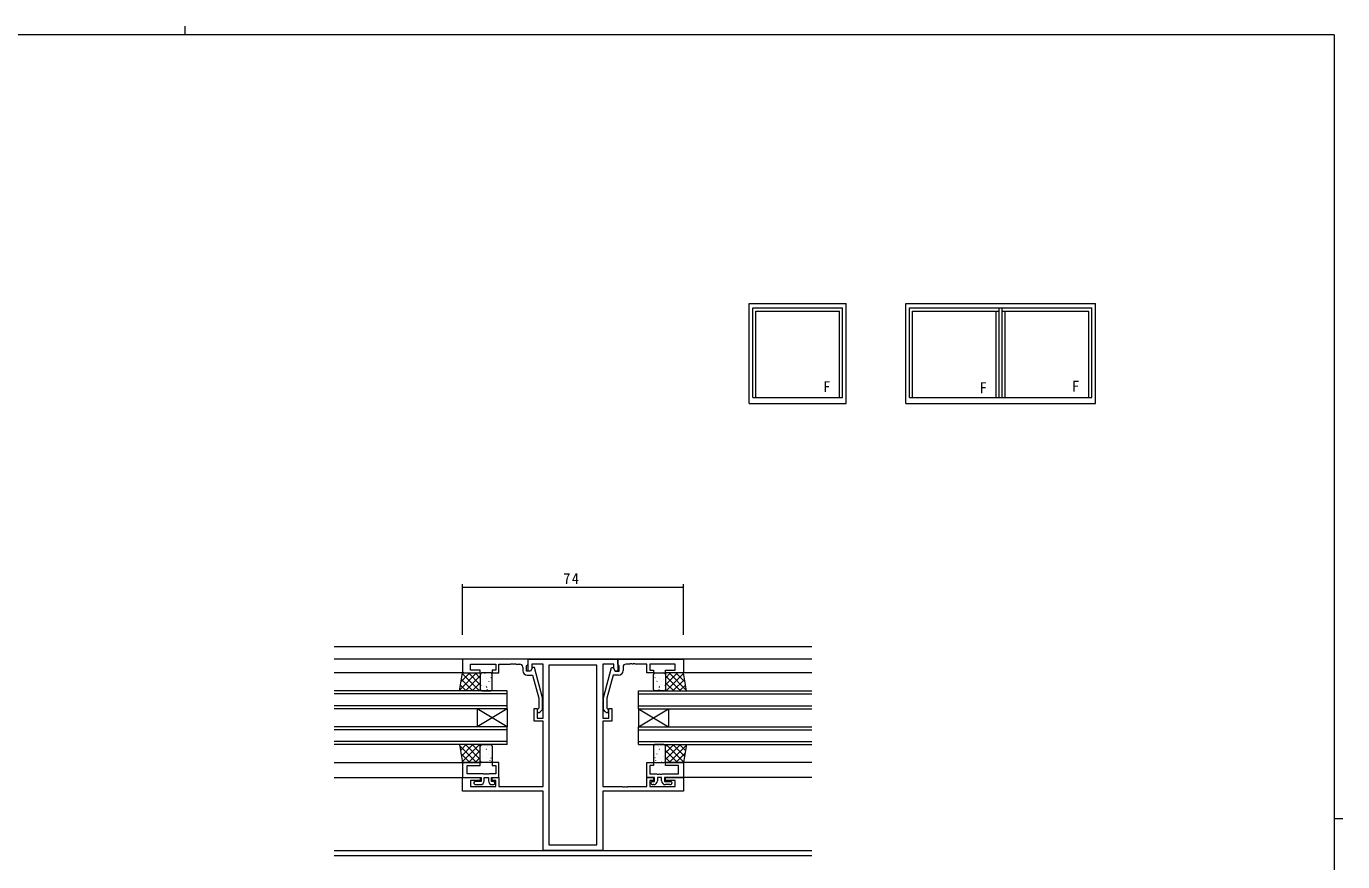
# Model space of a CAD drawing. Units: millimetres on the paper. Extents: x -420 to 373, y -297 to 267.
# Drawn here: x -85.7 to 355.1, y -12.6 to 267.2 of the extents above; entities that cross this region are included whole.
import ezdxf
from ezdxf.enums import TextEntityAlignment as Align

# ---------------------------------------------------------------- set-up
doc = ezdxf.new("R2010")
doc.units = ezdxf.units.MM
for name, color, linetype, lineweight in [('0-1_YKK_ZWAK', 7, 'Continuous', 9), ('0-3_YKK_11', 7, 'Continuous', 9), ('0-4_YKK_12', 2, 'Continuous', 9), ('0-5_YKK_13', 4, 'Continuous', 9), ('0-6_YKK_D', 6, 'Continuous', 9), ('0-7_YKK_A1', 4, 'Continuous', 9)]:
    doc.layers.add(name, color=color, linetype=linetype, lineweight=lineweight)
doc.styles.add('ＭＳ ゴシック', font='')
doc.styles.get('ＭＳ ゴシック').set_extended_font_data('MS Gothic')

msp = doc.modelspace()

# ---------------------------------------------------------------- linework, layer by layer
at = {"layer": '0-1_YKK_ZWAK'}
for p, q in [((-32.686, 267.2), (-32.686, 264.4)), ((352.3, 264.4), (-417.7, 264.4)), ((352.3, 264.4), (352.3, -260.6)), ((352.3, 1.9), (355.1, 1.9))]:
    msp.add_line(p, q, dxfattribs=at)
at = {"layer": '0-3_YKK_11'}
for p, q in [((60.3, 55.2), (60.3, 50.6)), ((82.3, 55.2), (60.3, 55.2)), ((63, 51.6), (63, 53.57)), ((63, 53.57), (71.5, 53.57)), ((71.5, 53.57), (71.5, 51.6)), ((72.5, 53.57), (76.342, 53.57)), ((72.5, 50.6), (72.5, 53.57)), ((76.342, 53.57), (76.525, 53.69)), ((76.525, 53.69), (77.075, 53.69)), ((77.075, 53.69), (77.258, 53.57)), ((77.258, 53.57), (77.342, 53.57)), ((77.342, 53.57), (77.525, 53.69)), ((77.525, 53.69), (78.075, 53.69)), ((78.075, 53.69), (78.258, 53.57)), ((78.258, 53.57), (79.5, 53.57)), ((81.8, 53), (82, 53.2)), ((81.8, 51.2), (81.8, 53)), ((82, 53.2), (82.3, 53.5)), ((82.3, 53.5), (82.3, 55.2)), ((82.3, 55.2), (112.3, 55.2)), ((82.3, 51.2), (82.3, 55.2)), ((87.3, 35.5), (87.3, 53.57)), ((105.37, 53.27), (89.23, 53.27)), ((89.23, 53.27), (89.23, -6.97)), ((89.23, 53.27), (89.23, -6.97)), ((105.37, -6.97), (105.37, 53.27)), ((111, 53.57), (107.3, 53.57)), ((107.3, 53.57), (107.3, 35.5)), ((111, 52.066), (111, 53.57)), ((112.3, 53.5), (112.3, 55.2)), ((112.3, 55.2), (112.3, 51.2)), ((112.3, 55.2), (134.3, 55.2)), ((112.6, 53.2), (112.3, 53.5)), ((112.8, 53), (112.6, 53.2)), ((112.8, 51.2), (112.8, 53)), ((116.342, 53.57), (115.1, 53.57)), ((116.525, 53.69), (116.342, 53.57)), ((117.075, 53.69), (116.525, 53.69)), ((117.258, 53.57), (117.075, 53.69)), ((117.342, 53.57), (117.258, 53.57)), ((117.525, 53.69), (117.342, 53.57)), ((118.075, 53.69), (117.525, 53.69)), ((118.258, 53.57), (118.075, 53.69)), ((122.1, 53.57), (118.258, 53.57)), ((122.1, 50.6), (122.1, 53.57)), ((131.6, 53.57), (123.1, 53.57)), ((131.6, 51.6), (131.6, 53.57)), ((134.3, 55.2), (134.3, 50.6)), ((60.3, 50.6), (66.3, 50.6)), ((66.3, 51.6), (63, 51.6)), ((66.3, 50.6), (66.3, 51.6)), ((71.5, 51.6), (70.3, 51.6)), ((70.3, 51.6), (70.3, 50.6)), ((70.3, 50.6), (72.5, 50.6)), ((80.5, 52.57), (80.5, 51.4)), ((83.1, 51.2), (81.8, 51.2)), ((82, 49.9), (83.82, 49.9)), ((83.1, 51.2), (82.3, 51.2)), ((83.793, 52.4), (83.1, 51.2)), ((83.6, 52.066), (83.1, 51.2)), ((84.393, 52.4), (83.793, 52.4)), ((83.82, 49.9), (85.9, 42.139)), ((87.1, 42.297), (84.393, 52.4)), ((107.5, 42.297), (110.207, 52.4)), ((110.78, 49.9), (108.7, 42.139)), ((110.207, 52.4), (110.807, 52.4)), ((112.6, 49.9), (110.78, 49.9)), ((110.807, 52.4), (111.5, 51.2)), ((111.5, 51.2), (111, 52.066)), ((111.5, 51.2), (112.8, 51.2)), ((112.3, 51.2), (111.5, 51.2)), ((114.1, 52.57), (114.1, 51.4)), ((124.3, 50.6), (122.1, 50.6)), ((124.3, 51.6), (124.3, 50.6)), ((128.3, 50.6), (128.3, 51.6)), ((128.3, 51.6), (131.6, 51.6)), ((134.3, 50.6), (128.3, 50.6)), ((85.9, 42.139), (85.9, 38.849)), ((87.1, 38.351), (87.1, 42.297)), ((107.5, 38.351), (107.5, 42.297)), ((108.7, 42.139), (108.7, 38.849)), ((84.3, 34.5), (84.3, 38.7)), ((85.3, 35.5), (87.3, 35.5)), ((85.9, 38.849), (85.476, 38.424)), ((86.324, 37.576), (87.1, 38.351)), ((107.3, 35.5), (109.3, 35.5)), ((108.276, 37.576), (107.5, 38.351)), ((108.7, 38.849), (109.124, 38.424)), ((109.3, 38.7), (110.3, 38.7)), ((109.3, 35.5), (109.3, 38.7)), ((110.3, 38.7), (110.3, 34.5)), ((87.3, 34.5), (84.3, 34.5)), ((87.3, 12.63), (87.3, 34.5)), ((110.3, 34.5), (107.3, 34.5)), ((107.3, 34.5), (107.3, 12.63)), ((66.3, 20.6), (60.3, 20.6)), ((60.3, 20.6), (60.3, 15.6)), ((61.93, 19.6), (66.3, 19.6)), ((61.93, 16.8), (61.93, 19.6)), ((66.3, 19.6), (66.3, 20.6)), ((70.3, 19.6), (71.5, 19.6)), ((71.5, 19.6), (71.5, 16.8)), ((72.5, 15.6), (72.5, 20.6)), ((122.1, 20.6), (124.3, 20.6)), ((122.1, 15.6), (122.1, 20.6)), ((123.1, 19.6), (123.1, 16.8)), ((128.3, 19.6), (128.3, 20.6)), ((128.3, 20.6), (134.3, 20.6)), ((132.67, 19.6), (128.3, 19.6)), ((132.67, 16.8), (132.67, 19.6)), ((134.3, 20.6), (134.3, 15.6)), ((60.3, 15.6), (66.6, 15.6)), ((60.3, 15.6), (66.3, 15.6)), ((60.3, 11), (60.3, 15.6)), ((67.342, 16.8), (61.93, 16.8)), ((63, 14.6), (63, 12.63)), ((66.3, 14.6), (63, 14.6)), ((64.4, 14.2), (64.1, 13.9)), ((66.6, 14.2), (64.4, 14.2)), ((66.3, 15.6), (66.3, 14.6)), ((66.6, 15.6), (66.6, 14.2)), ((67.525, 16.68), (67.342, 16.8)), ((68.075, 16.68), (67.525, 16.68)), ((67.6, 15.6), (69, 15.6)), ((67.6, 14.5), (67.6, 15.6)), ((68.258, 16.8), (68.075, 16.68)), ((68.342, 16.8), (68.258, 16.8)), ((68.525, 16.68), (68.342, 16.8)), ((69.075, 16.68), (68.525, 16.68)), ((69, 15.6), (69, 14.5)), ((69.258, 16.8), (69.075, 16.68)), ((71.5, 16.8), (69.258, 16.8)), ((70, 15.6), (72.5, 15.6)), ((70, 14.2), (70, 15.6)), ((70.9, 14.2), (70, 14.2)), ((70.3, 15.6), (72.5, 15.6)), ((70.3, 14.6), (70.3, 15.6)), ((71.5, 14.6), (70.3, 14.6)), ((71.2, 13.9), (70.9, 14.2)), ((71.5, 12.63), (71.5, 14.6)), ((72.5, 15.6), (72.5, 12.63)), ((124.6, 15.6), (122.1, 15.6)), ((122.1, 15.6), (124.3, 15.6)), ((122.1, 12.63), (122.1, 15.6)), ((123.1, 16.8), (125.342, 16.8)), ((123.1, 14.6), (123.1, 12.63)), ((124.3, 14.6), (123.1, 14.6)), ((123.4, 13.9), (123.7, 14.2)), ((123.7, 14.2), (124.6, 14.2)), ((124.3, 15.6), (124.3, 14.6)), ((124.6, 14.2), (124.6, 15.6)), ((125.342, 16.8), (125.525, 16.68)), ((125.525, 16.68), (126.075, 16.68)), ((125.6, 15.6), (125.6, 14.5)), ((127, 15.6), (125.6, 15.6)), ((126.075, 16.68), (126.258, 16.8)), ((126.258, 16.8), (126.342, 16.8)), ((126.342, 16.8), (126.525, 16.68)), ((126.525, 16.68), (127.075, 16.68)), ((127, 14.5), (127, 15.6)), ((127.075, 16.68), (127.258, 16.8)), ((127.258, 16.8), (132.67, 16.8)), ((128, 15.6), (128, 14.2)), ((134.3, 15.6), (128, 15.6)), ((128, 14.2), (130.2, 14.2)), ((128.3, 14.6), (128.3, 15.6)), ((128.3, 15.6), (134.3, 15.6)), ((131.6, 14.6), (128.3, 14.6)), ((130.2, 14.2), (130.5, 13.9)), ((131.6, 12.63), (131.6, 14.6)), ((134.3, 15.6), (134.3, 11)), ((87.3, 11), (60.3, 11)), ((63, 12.63), (71.5, 12.63)), ((64.8, 13.2), (66.3, 13.2)), ((70.3, 13.2), (70.5, 13.2)), ((72.5, 12.63), (87.3, 12.63)), ((87.3, -8.9), (87.3, 11)), ((107.3, 11), (107.3, -8.9)), ((134.3, 11), (107.3, 11)), ((114.025, 12.51), (114.575, 12.51)), ((114.575, 12.51), (114.758, 12.63)), ((114.758, 12.63), (114.842, 12.63)), ((114.842, 12.63), (115.025, 12.51)), ((115.025, 12.51), (115.575, 12.51)), ((115.575, 12.51), (115.758, 12.63)), ((115.758, 12.63), (122.1, 12.63)), ((123.1, 12.63), (131.6, 12.63)), ((124.3, 13.2), (124.1, 13.2)), ((129.8, 13.2), (128.3, 13.2)), ((89.23, -6.97), (105.37, -6.97)), ((107.3, -8.9), (87.3, -8.9))]:
    msp.add_line(p, q, dxfattribs=at)
for points in [[(87.3, 53.57), (83.6, 53.57), (83.6, 52.066)], [(123.1, 53.57), (123.1, 51.6), (124.3, 51.6)], [(84.3, 38.7), (85.3, 38.7), (85.3, 35.5)], [(72.5, 20.6), (70.3, 20.6), (70.3, 19.6)], [(124.3, 20.6), (124.3, 19.6), (123.1, 19.6)], [(107.3, 12.63), (113.842, 12.63), (114.025, 12.51)]]:
    msp.add_lwpolyline(points, dxfattribs=at)
for centre, radius, start, end in [((79.5, 52.57), 1, 0, 89.99998), ((115.1, 52.57), 1, 90, 179.99998), ((82, 51.4), 1.5, 180, 269.99998), ((112.6, 51.4), 1.5, 270, 359.99998), ((85.9, 38), 0.6, 134.99998, 315), ((108.7, 38), 0.6, 224.99998, 45), ((64.8, 13.9), 0.7, 180, 269.99998), ((66.3, 14.5), 1.3, 270, 359.99998), ((70.3, 14.5), 1.3, 180, 269.99998), ((70.5, 13.9), 0.7, 270, 359.99998), ((124.1, 13.9), 0.7, 180, 269.99998), ((124.3, 14.5), 1.3, 270, 359.99998), ((128.3, 14.5), 1.3, 180, 269.99998), ((129.8, 13.9), 0.7, 270, 359.99998)]:
    msp.add_arc(centre, radius, start, end, dxfattribs=at)
at = {"layer": '0-4_YKK_12'}
for p, q in [((177.3, 59.4), (17.3, 59.4)), ((177.3, 55.2), (17.3, 55.2)), ((60.8, 50.6), (17.3, 50.6)), ((177.3, 50.6), (133.8, 50.6)), ((75.3, 44.6), (17.3, 44.6)), ((75.3, 38.6), (75.3, 44.6)), ((119.3, 38.6), (119.3, 44.6)), ((119.3, 44.6), (177.3, 44.6)), ((75.3, 43.6), (17.3, 43.6)), ((119.3, 43.6), (177.3, 43.6)), ((75.3, 39.6), (17.3, 39.6)), ((75.3, 38.6), (17.3, 38.6)), ((65.3, 38.6), (65.3, 32.6)), ((75.3, 38.6), (65.3, 32.6)), ((75.3, 32.6), (65.3, 38.6)), ((75.3, 38.6), (75.3, 32.6)), ((119.3, 39.6), (177.3, 39.6)), ((119.3, 38.6), (119.3, 32.6)), ((119.3, 38.6), (129.3, 32.6)), ((119.3, 32.6), (129.3, 38.6)), ((119.3, 38.6), (177.3, 38.6)), ((129.3, 38.6), (129.3, 32.6)), ((75.3, 32.6), (17.3, 32.6)), ((75.3, 31.6), (17.3, 31.6)), ((75.3, 26.6), (75.3, 32.6)), ((119.3, 26.6), (119.3, 32.6)), ((119.3, 32.6), (177.3, 32.6)), ((119.3, 31.6), (177.3, 31.6)), ((75.3, 27.6), (17.3, 27.6)), ((75.3, 26.6), (17.3, 26.6)), ((119.3, 27.6), (177.3, 27.6)), ((119.3, 26.6), (177.3, 26.6)), ((17.3, 20.6), (60.3, 20.6)), ((177.3, 20.6), (134.003, 20.6)), ((17.3, 15.6), (60.3, 15.6)), ((177.3, 15.6), (133.8, 15.6)), ((177.3, -8.97), (17.3, -8.97)), ((177.3, -10.6), (17.3, -10.6))]:
    msp.add_line(p, q, dxfattribs=at)
at = {"layer": '0-5_YKK_13'}
for p, q in [((59.3, 44.6), (60.3, 50.6)), ((59.349, 44.896), (65.053, 50.6)), ((59.798, 47.59), (62.808, 50.6)), ((60.247, 50.284), (60.563, 50.6)), ((60.267, 50.399), (66.066, 44.6)), ((60.3, 50.6), (66.3, 50.6)), ((61.298, 44.6), (66.3, 49.602)), ((62.311, 50.6), (66.3, 46.611)), ((64.556, 50.6), (66.3, 48.856)), ((66.3, 50.6), (66.3, 44.6)), ((66.3, 50.1), (66.3, 45.1)), ((69.8, 50.6), (66.8, 50.6)), ((67.655, 50.49), (67.679, 50.446)), ((68.378, 48.892), (68.385, 48.886)), ((69.545, 49.899), (69.569, 49.855)), ((69.792, 49.064), (69.88, 49.017)), ((70.3, 45.1), (70.3, 50.1)), ((124.3, 45.1), (124.3, 50.1)), ((124.808, 49.064), (124.72, 49.017)), ((124.8, 50.6), (127.8, 50.6)), ((125.055, 49.899), (125.031, 49.855)), ((126.223, 48.892), (126.215, 48.886)), ((126.945, 50.49), (126.921, 50.446)), ((128.3, 50.6), (128.3, 44.6)), ((134.3, 50.6), (128.3, 50.6)), ((132.289, 50.6), (128.3, 46.611)), ((130.044, 50.6), (128.3, 48.856)), ((128.3, 50.1), (128.3, 45.1)), ((133.302, 44.6), (128.3, 49.602)), ((134.333, 50.399), (128.534, 44.6)), ((135.251, 44.896), (129.547, 50.6)), ((134.802, 47.59), (131.792, 50.6)), ((134.353, 50.284), (134.037, 50.6)), ((135.3, 44.6), (134.3, 50.6)), ((66.3, 44.6), (59.3, 44.6)), ((59.304, 44.626), (59.33, 44.6)), ((59.625, 46.55), (61.576, 44.6)), ((59.946, 48.475), (63.821, 44.6)), ((63.543, 44.6), (66.3, 47.357)), ((65.788, 44.6), (66.3, 45.112)), ((66.395, 47.073), (66.402, 47.066)), ((66.488, 46.389), (66.512, 46.345)), ((66.8, 44.6), (69.8, 44.6)), ((66.921, 48.465), (66.945, 48.422)), ((68.267, 46.174), (68.356, 46.128)), ((68.378, 45.798), (68.402, 45.754)), ((68.562, 45.131), (68.57, 45.125)), ((69.112, 47.822), (69.136, 47.779)), ((127.8, 44.6), (124.8, 44.6)), ((125.488, 47.822), (125.464, 47.779)), ((126.038, 45.131), (126.03, 45.125)), ((126.222, 45.798), (126.198, 45.754)), ((126.333, 46.174), (126.245, 46.128)), ((127.679, 48.465), (127.655, 48.422)), ((128.112, 46.389), (128.088, 46.345)), ((128.205, 47.073), (128.198, 47.066)), ((131.057, 44.6), (128.3, 47.357)), ((128.812, 44.6), (128.3, 45.112)), ((128.3, 44.6), (135.3, 44.6)), ((134.654, 48.475), (130.779, 44.6)), ((134.975, 46.55), (133.025, 44.6)), ((135.296, 44.626), (135.27, 44.6)), ((66.3, 26.6), (59.3, 26.6)), ((59.3, 26.6), (60.3, 20.6)), ((59.304, 26.574), (59.33, 26.6)), ((59.625, 24.65), (61.576, 26.6)), ((59.946, 22.725), (63.821, 26.6)), ((60.267, 20.801), (66.066, 26.6)), ((61.298, 26.6), (66.3, 21.598)), ((63.543, 26.6), (66.3, 23.843)), ((65.788, 26.6), (66.3, 26.088)), ((66.3, 20.6), (66.3, 26.6)), ((66.8, 26.6), (69.8, 26.6)), ((127.8, 26.6), (124.8, 26.6)), ((128.3, 20.6), (128.3, 26.6)), ((128.812, 26.6), (128.3, 26.088)), ((128.3, 26.6), (135.3, 26.6)), ((133.302, 26.6), (128.3, 21.598)), ((131.057, 26.6), (128.3, 23.843)), ((134.333, 20.801), (128.534, 26.6)), ((134.654, 22.725), (130.779, 26.6)), ((134.975, 24.65), (133.025, 26.6)), ((135.3, 26.6), (134.3, 20.6)), ((135.296, 26.574), (135.27, 26.6)), ((59.349, 26.304), (65.053, 20.6)), ((59.798, 23.61), (62.808, 20.6)), ((62.311, 20.6), (66.3, 24.589)), ((64.556, 20.6), (66.3, 22.344)), ((66.3, 21.1), (66.3, 26.1)), ((66.395, 24.127), (66.402, 24.134)), ((66.488, 24.811), (66.512, 24.855)), ((66.921, 22.735), (66.945, 22.779)), ((68.267, 25.026), (68.356, 25.072)), ((68.378, 25.403), (68.402, 25.446)), ((68.378, 22.308), (68.385, 22.315)), ((68.562, 26.069), (68.57, 26.075)), ((69.112, 23.378), (69.136, 23.422)), ((69.792, 22.136), (69.88, 22.183)), ((70.3, 26.1), (70.3, 21.1)), ((124.3, 26.1), (124.3, 21.1)), ((124.808, 22.136), (124.72, 22.183)), ((125.488, 23.378), (125.464, 23.422)), ((126.038, 26.069), (126.03, 26.075)), ((126.222, 25.403), (126.198, 25.446)), ((126.223, 22.308), (126.215, 22.315)), ((126.333, 25.026), (126.245, 25.072)), ((127.679, 22.735), (127.655, 22.779)), ((128.112, 24.811), (128.088, 24.855)), ((128.205, 24.127), (128.198, 24.134)), ((128.3, 21.1), (128.3, 26.1)), ((132.289, 20.6), (128.3, 24.589)), ((130.044, 20.6), (128.3, 22.344)), ((135.251, 26.304), (129.547, 20.6)), ((134.802, 23.61), (131.792, 20.6)), ((60.247, 20.916), (60.563, 20.6)), ((60.3, 20.6), (66.3, 20.6)), ((69.8, 20.6), (66.8, 20.6)), ((67.655, 20.71), (67.679, 20.754)), ((69.545, 21.301), (69.569, 21.345)), ((124.8, 20.6), (127.8, 20.6)), ((125.055, 21.301), (125.031, 21.345)), ((126.945, 20.71), (126.921, 20.754)), ((134.3, 20.6), (128.3, 20.6)), ((134.353, 20.916), (134.037, 20.6))]:
    msp.add_line(p, q, dxfattribs=at)
for centre, start, end in [((66.8, 50.1), 90, 180), ((69.8, 50.1), 0, 90), ((124.8, 50.1), 90, 180), ((127.8, 50.1), 0, 90), ((66.8, 45.1), 180, 270), ((69.8, 45.1), 270, 0), ((124.8, 45.1), 180, 270), ((127.8, 45.1), 270, 0), ((66.8, 26.1), 90, 180), ((69.8, 26.1), 0, 90), ((124.8, 26.1), 90, 180), ((127.8, 26.1), 0, 90), ((66.8, 21.1), 180, 270), ((69.8, 21.1), 270, 0), ((124.8, 21.1), 180, 270), ((127.8, 21.1), 270, 0)]:
    msp.add_arc(centre, 0.5, start, end, dxfattribs=at)
at = {"layer": '0-6_YKK_D'}
for p, q in [((60.3, 63.4), (60.3, 80.4)), ((60.3, 79.4), (134.3, 79.4)), ((134.3, 63.4), (134.3, 80.4))]:
    msp.add_line(p, q, dxfattribs=at)
for centre, start, end in [((60.3, 79.4), 0, 180), ((60.3, 79.4), 180, 0), ((134.3, 79.4), 0, 180), ((134.3, 79.4), 180, 0)]:
    msp.add_arc(centre, 0.106, start, end, dxfattribs=at)
at = {"layer": '0-7_YKK_A1'}
for p, q in [((156.3, 174.4), (188.8, 174.4)), ((156.3, 140.9), (156.3, 174.4)), ((157.55, 172.9), (187.55, 172.9)), ((157.55, 142.9), (157.55, 172.9)), ((187.55, 142.9), (187.55, 172.9)), ((188.8, 140.9), (188.8, 174.4)), ((208.8, 174.4), (272.3, 174.4)), ((208.8, 140.9), (208.8, 174.4)), ((210.05, 172.9), (271.05, 172.9)), ((210.05, 142.9), (210.05, 172.9)), ((240.05, 142.9), (240.05, 172.9)), ((241.05, 142.9), (241.05, 172.9)), ((271.05, 142.9), (271.05, 172.9)), ((272.3, 140.9), (272.3, 174.4)), ((158.55, 171.8), (186.55, 171.8)), ((158.55, 142.9), (158.55, 171.8)), ((186.55, 142.9), (186.55, 171.8)), ((211.05, 171.8), (240.05, 171.8)), ((211.05, 142.9), (211.05, 171.8)), ((239.05, 142.9), (239.05, 171.8)), ((241.05, 171.8), (270.05, 171.8)), ((242.05, 142.9), (242.05, 171.8)), ((270.05, 142.9), (270.05, 171.8)), ((157.55, 142.9), (187.55, 142.9)), ((210.05, 142.9), (271.05, 142.9)), ((156.3, 140.9), (188.8, 140.9)), ((208.8, 140.9), (272.3, 140.9))]:
    msp.add_line(p, q, dxfattribs=at)

# ---------------------------------------------------------------- texts
at = {"layer": '0-6_YKK_D', "color": 3, "insert": (94.096, 80.4), "char_height": 3.666, "attachment_point": 7, "style": 'ＭＳ ゴシック'}
msp.add_mtext('\\T1.21;\\W0.95;74', dxfattribs=at)
at = {"layer": '0-7_YKK_A1', "color": 3, "style": 'ＭＳ ゴシック'}
for p in [(181.07, 143.574), (233.477, 143.224), (264.406, 143.716)]:
    msp.add_text('F', height=3.666, dxfattribs=at).set_placement(p, align=Align.BOTTOM_LEFT)

doc.saveas('drawing.dxf')
